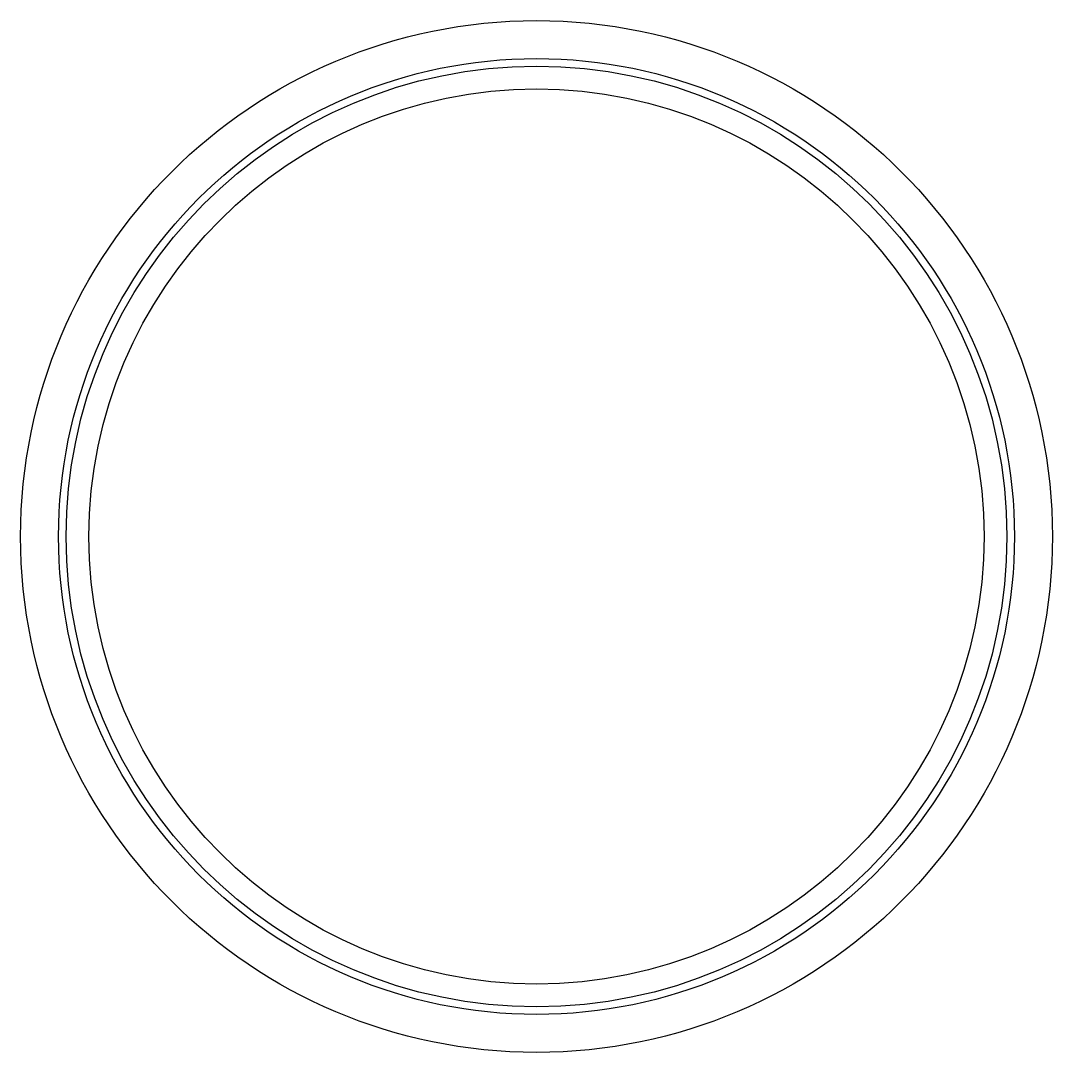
# Model space of a CAD drawing. Header units: millimetres. Extents: x -34 to 34, y -34 to 34.
import ezdxf

# ---------------------------------------------------------------- set-up
doc = ezdxf.new("R2010")
doc.units = ezdxf.units.MM
doc.layers.get('0').update_dxf_attribs({"linetype": 'CONTINUOUS'})

msp = doc.modelspace()

# ---------------------------------------------------------------- linework, layer by layer
for radius in [34, 34, 31.5, 31, 31, 29.5]:
    msp.add_circle((0, 0), radius)

doc.saveas('drawing.dxf')
